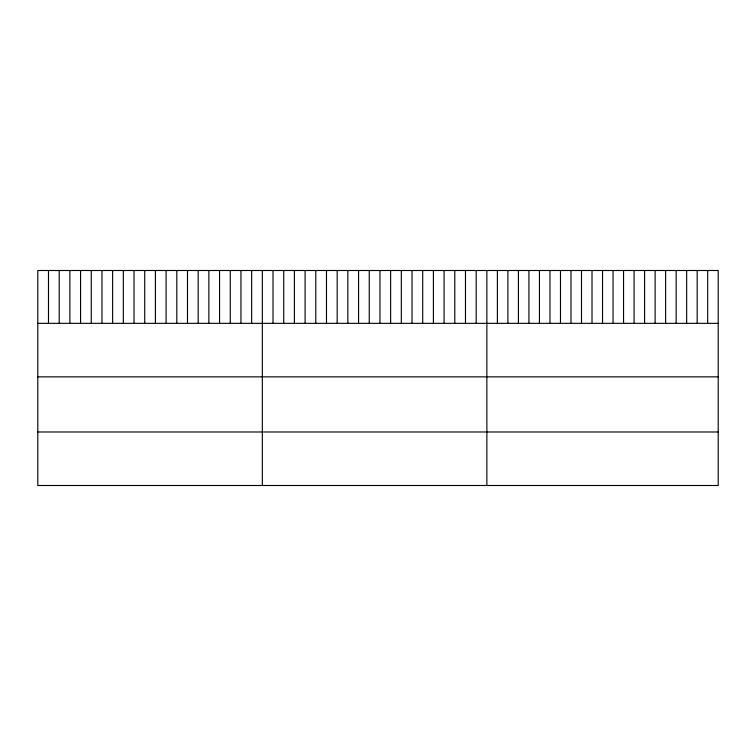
<?xml version="1.0" encoding="UTF-8"?>
<svg xmlns="http://www.w3.org/2000/svg" width="756" height="756" viewBox="0 0 756 756"><rect width="100%" height="100%" fill="white"/><g stroke="black" fill="none" stroke-linecap="round" stroke-linejoin="round"><path stroke-width="1.13" d="M718.2 323.341L718.2 485.503L37.8 485.503L37.8 270.497L718.2 270.497L718.2 323.341L37.8 323.341M37.8 376.857L718.2 376.857M37.8 431.988L718.2 431.988M707.682 270.497L707.682 323.341M697.174 270.497L697.174 323.341M686.656 270.497L686.656 323.341M676.138 270.497L676.138 323.341M665.62 270.497L665.62 323.341M655.112 270.497L655.112 323.341M644.594 270.497L644.594 323.341M634.076 270.497L634.076 323.341M623.558 270.497L623.558 323.341M613.05 270.497L613.05 323.341M602.532 270.497L602.532 323.341M592.014 270.497L592.014 323.341M581.506 270.497L581.506 323.341M570.988 270.497L570.988 323.341M560.47 270.497L560.47 323.341M549.952 270.497L549.952 323.341M539.444 270.497L539.444 323.341M528.926 270.497L528.926 323.341M518.408 270.497L518.408 323.341M507.89 270.497L507.89 323.341M497.382 270.497L497.382 323.341M486.864 270.497L486.864 485.503M476.176 270.497L476.176 323.341M465.479 270.497L465.479 323.341M454.791 270.497L454.791 323.341M444.093 270.497L444.093 323.341M433.405 270.497L433.405 323.341M422.708 270.497L422.708 323.341M412.02 270.497L412.02 323.341M401.332 270.497L401.332 323.341M390.635 270.497L390.635 323.341M379.947 270.497L379.947 323.341M369.249 270.497L369.249 323.341M358.561 270.497L358.561 323.341M347.864 270.497L347.864 323.341M337.176 270.497L337.176 323.341M326.488 270.497L326.488 323.341M315.791 270.497L315.791 323.341M305.103 270.497L305.103 323.341M294.405 270.497L294.405 323.341M283.717 270.497L283.717 323.341M273.02 270.497L273.02 323.341M262.332 270.497L262.332 485.503M251.644 270.497L251.644 323.341M240.947 270.497L240.947 323.341M230.259 270.497L230.259 323.341M219.561 270.497L219.561 323.341M208.873 270.497L208.873 323.341M198.176 270.497L198.176 323.341M187.488 270.497L187.488 323.341M176.8 270.497L176.8 323.341M166.103 270.497L166.103 323.341M155.415 270.497L155.415 323.341M144.717 270.497L144.717 323.341M134.029 270.497L134.029 323.341M123.332 270.497L123.332 323.341M112.644 270.497L112.644 323.341M101.956 270.497L101.956 323.341M91.259 270.497L91.259 323.341M80.571 270.497L80.571 323.341M69.873 270.497L69.873 323.341M59.185 270.497L59.185 323.341M48.488 270.497L48.488 323.341"/></g></svg>
